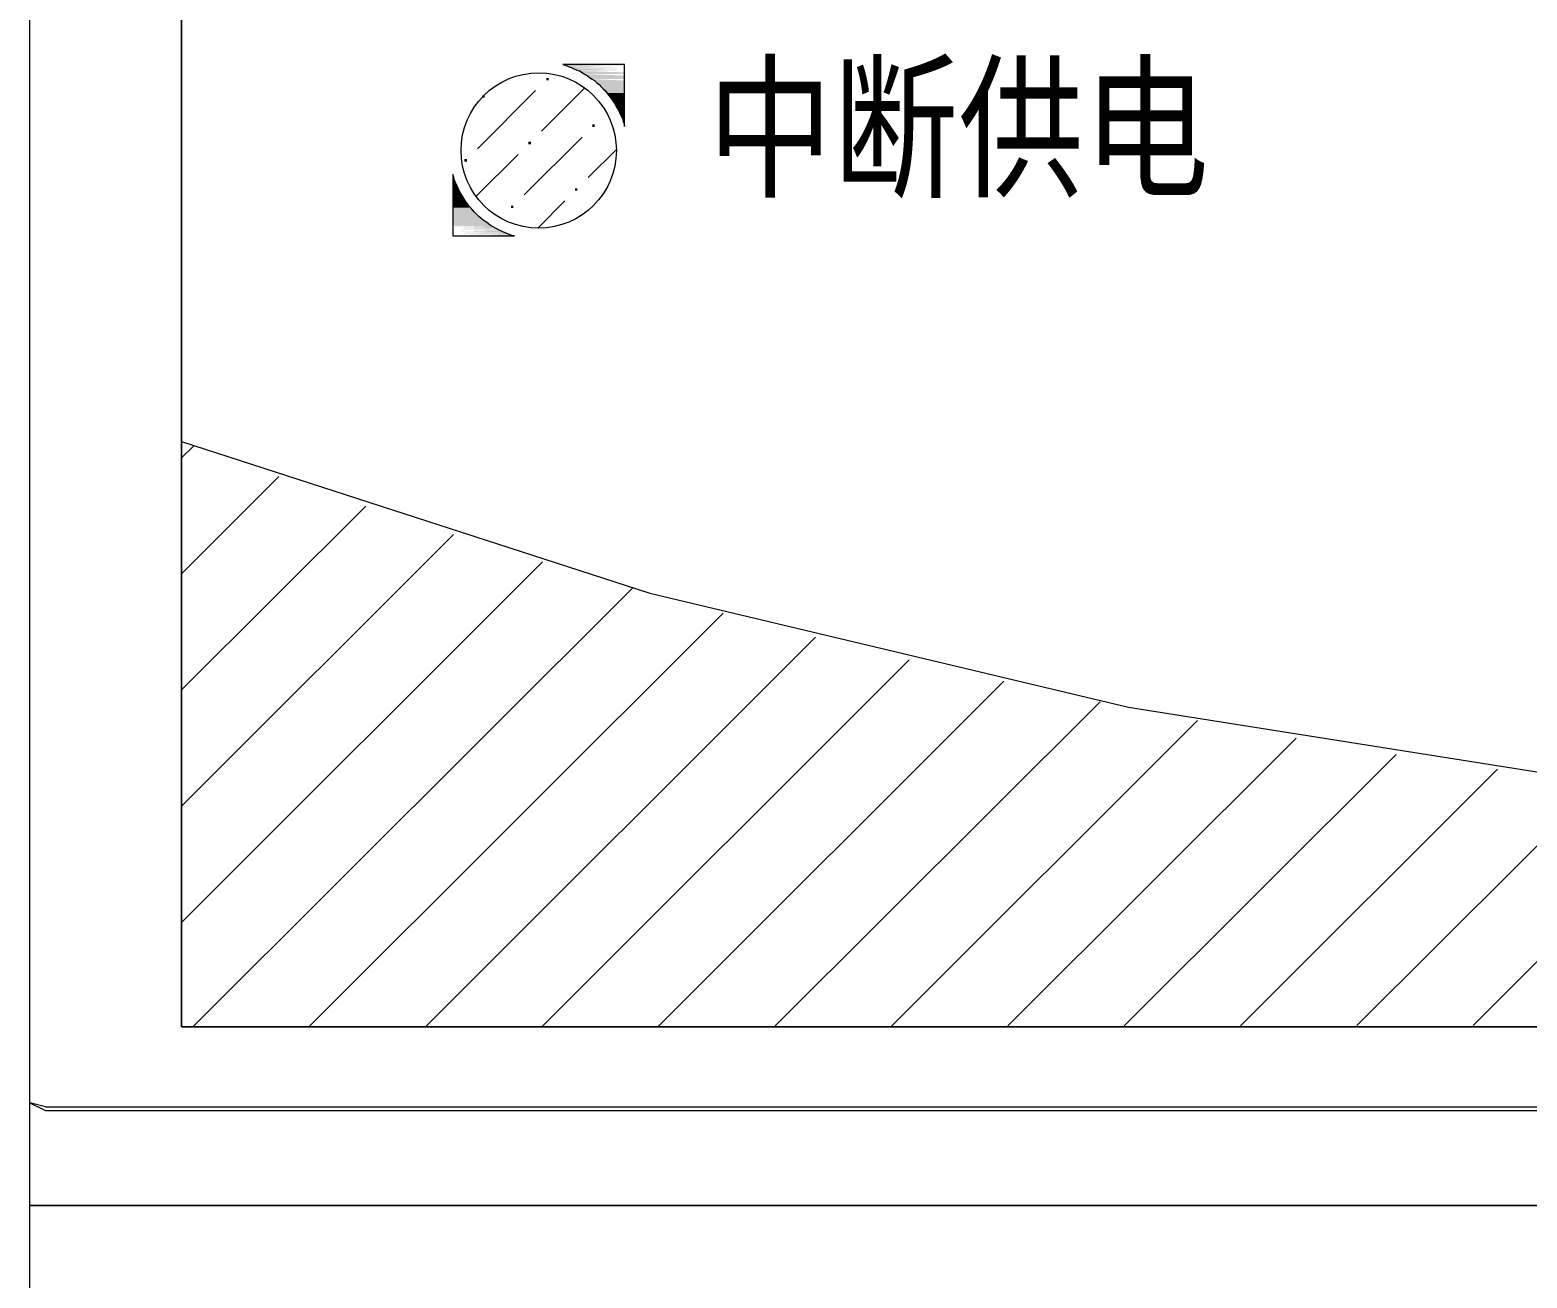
# Model space of a CAD drawing. Extents: x 164829 to 165429, y 198320 to 199620.
# Drawn here: x 165293.54 to 165322.88, y 198998.82 to 199023.28 of the extents above; entities that cross this region are included whole.
import ezdxf

# ---------------------------------------------------------------- set-up
doc = ezdxf.new("R2010")
doc.units = 0
doc.header["$MEASUREMENT"] = 0
doc.layers.add('元件', color=7, linetype='Continuous')
doc.styles.add('-宋体', font='', dxfattribs={"width": 0.7})
doc.styles.get('-宋体').set_extended_font_data('NSimSun')

# ---------------------------------------------------------------- blocks, each defined once
blk = doc.blocks.new('Manufacturer光辉电器PartName电源监控Series消防电源PartTypeMaxCurrent0MinCurrent0PolesMinPower0MaxPower0ShellFrameLimitingCurrentRemarkLibType2DelFlgfalseUpdateDate')
at = {"layer": '元件', "lineweight": 0, "transparency": 33554687}
h = blk.add_hatch(color=8, dxfattribs=at)
h.dxf.hatch_style = 2
h.paths.add_polyline_path([(-35.225, 1.603), (-35.171, 1.585), (-34.016, 1.585)])
h = blk.add_hatch(color=8, dxfattribs=at)
h.dxf.hatch_style = 2
h.paths.add_polyline_path([(-35.171, 1.585), (-35.118, 1.568), (-34.016, 1.568)])
h = blk.add_hatch(color=8, dxfattribs=at)
h.dxf.hatch_style = 2
h.paths.add_polyline_path([(-35.118, 1.568), (-35.064, 1.549), (-34.016, 1.549)])
h = blk.add_hatch(color=8, dxfattribs=at)
h.dxf.hatch_style = 2
h.paths.add_polyline_path([(-35.064, 1.549), (-35.01, 1.523), (-34.016, 1.523)])
h = blk.add_hatch(color=8, dxfattribs=at)
h.dxf.hatch_style = 2
h.paths.add_polyline_path([(-35.01, 1.523), (-34.956, 1.496), (-34.016, 1.496)])
h = blk.add_hatch(color=8, dxfattribs=at)
h.dxf.hatch_style = 2
h.paths.add_polyline_path([(-34.956, 1.496), (-34.902, 1.478), (-34.016, 1.478)])
h = blk.add_hatch(color=8, dxfattribs=at)
h.dxf.hatch_style = 2
h.paths.add_polyline_path([(-34.902, 1.478), (-34.849, 1.451), (-34.016, 1.451)])
h = blk.add_hatch(color=8, dxfattribs=at)
h.dxf.hatch_style = 2
h.paths.add_polyline_path([(-35.554, 1.342), (-35.506, 1.342), (-35.506, 1.294), (-35.554, 1.294)])
h = blk.add_hatch(color=8, dxfattribs=at)
h.dxf.hatch_style = 2
h.paths.add_polyline_path([(-34.849, 1.451), (-34.804, 1.416), (-34.016, 1.416)])
h = blk.add_hatch(color=8, dxfattribs=at)
h.dxf.hatch_style = 2
h.paths.add_polyline_path([(-34.849, 1.451), (-34.016, 1.451), (-34.016, 1.416)])
h = blk.add_hatch(color=8, dxfattribs=at)
h.dxf.hatch_style = 2
h.paths.add_polyline_path([(-34.804, 1.416), (-34.75, 1.389), (-34.016, 1.389)])
h = blk.add_hatch(color=8, dxfattribs=at)
h.dxf.hatch_style = 2
h.paths.add_polyline_path([(-34.75, 1.389), (-34.706, 1.353), (-34.016, 1.353)])
h = blk.add_hatch(color=8, dxfattribs=at)
h.dxf.hatch_style = 2
h.paths.add_polyline_path([(-34.75, 1.389), (-34.016, 1.389), (-34.016, 1.353)])
h = blk.add_hatch(color=8, dxfattribs=at)
h.dxf.hatch_style = 2
h.paths.add_polyline_path([(-34.706, 1.353), (-34.652, 1.318), (-34.016, 1.318)])
h = blk.add_hatch(color=8, dxfattribs=at)
h.dxf.hatch_style = 2
h.paths.add_polyline_path([(-34.706, 1.353), (-34.016, 1.353), (-34.016, 1.318)])
h = blk.add_hatch(color=8, dxfattribs=at)
h.dxf.hatch_style = 2
h.paths.add_polyline_path([(-34.652, 1.318), (-34.607, 1.291), (-34.016, 1.291)])
h = blk.add_hatch(color=8, dxfattribs=at)
h.dxf.hatch_style = 2
h.paths.add_polyline_path([(-34.607, 1.291), (-34.563, 1.246), (-34.016, 1.246)])
h = blk.add_hatch(color=8, dxfattribs=at)
h.dxf.hatch_style = 2
h.paths.add_polyline_path([(-34.607, 1.291), (-34.016, 1.291), (-34.016, 1.246)])
h = blk.add_hatch(color=8, dxfattribs=at)
h.dxf.hatch_style = 2
h.paths.add_polyline_path([(-34.563, 1.246), (-34.518, 1.21), (-34.016, 1.21)])
h = blk.add_hatch(color=8, dxfattribs=at)
h.dxf.hatch_style = 2
h.paths.add_polyline_path([(-34.563, 1.246), (-34.016, 1.246), (-34.016, 1.21)])
h = blk.add_hatch(color=8, dxfattribs=at)
h.dxf.hatch_style = 2
h.paths.add_polyline_path([(-34.518, 1.21), (-34.482, 1.174), (-34.016, 1.174)])
h = blk.add_hatch(color=8, dxfattribs=at)
h.dxf.hatch_style = 2
h.paths.add_polyline_path([(-34.518, 1.21), (-34.016, 1.21), (-34.016, 1.174)])
h = blk.add_hatch(color=8, dxfattribs=at)
h.dxf.hatch_style = 2
h.paths.add_polyline_path([(-34.482, 1.174), (-34.438, 1.13), (-34.016, 1.13)])
h = blk.add_hatch(color=8, dxfattribs=at)
h.dxf.hatch_style = 2
h.paths.add_polyline_path([(-34.482, 1.174), (-34.016, 1.174), (-34.016, 1.13)])
h = blk.add_hatch(color=8, dxfattribs=at)
h.dxf.hatch_style = 2
h.paths.add_polyline_path([(-36.806, 1.002), (-36.758, 1.002), (-36.758, 0.954), (-36.806, 0.954)])
h = blk.add_hatch(color=8, dxfattribs=at)
h.dxf.hatch_style = 2
h.paths.add_polyline_path([(-34.438, 1.13), (-34.401, 1.094), (-34.016, 1.094)])
h = blk.add_hatch(color=8, dxfattribs=at)
h.dxf.hatch_style = 2
h.paths.add_polyline_path([(-34.438, 1.13), (-34.016, 1.13), (-34.016, 1.094)])
h = blk.add_hatch(color=8, dxfattribs=at)
h.dxf.hatch_style = 2
h.paths.add_polyline_path([(-34.401, 1.094), (-34.366, 1.049), (-34.016, 1.049)])
h = blk.add_hatch(color=8, dxfattribs=at)
h.dxf.hatch_style = 2
h.paths.add_polyline_path([(-34.401, 1.094), (-34.016, 1.094), (-34.016, 1.049)])
h = blk.add_hatch(color=8, dxfattribs=at)
h.dxf.hatch_style = 2
h.paths.add_polyline_path([(-34.366, 1.049), (-34.33, 1.005), (-34.016, 1.005)])
h = blk.add_hatch(color=8, dxfattribs=at)
h.dxf.hatch_style = 2
h.paths.add_polyline_path([(-34.366, 1.049), (-34.016, 1.049), (-34.016, 1.005)])
h = blk.add_hatch(color=8, dxfattribs=at)
h.dxf.hatch_style = 2
h.paths.add_polyline_path([(-34.33, 1.005), (-34.294, 0.96), (-34.016, 0.96)])
h = blk.add_hatch(color=8, dxfattribs=at)
h.dxf.hatch_style = 2
h.paths.add_polyline_path([(-34.33, 1.005), (-34.016, 1.005), (-34.016, 0.96)])
h = blk.add_hatch(color=8, dxfattribs=at)
h.dxf.hatch_style = 2
h.paths.add_polyline_path([(-34.294, 0.96), (-34.259, 0.915), (-34.016, 0.915)])
h = blk.add_hatch(color=8, dxfattribs=at)
h.dxf.hatch_style = 2
h.paths.add_polyline_path([(-34.294, 0.96), (-34.016, 0.96), (-34.016, 0.915)])
h = blk.add_hatch(color=8, dxfattribs=at)
h.dxf.hatch_style = 2
h.paths.add_polyline_path([(-34.259, 0.915), (-34.232, 0.871), (-34.016, 0.871)])
h = blk.add_hatch(color=8, dxfattribs=at)
h.dxf.hatch_style = 2
h.paths.add_polyline_path([(-34.259, 0.915), (-34.016, 0.915), (-34.016, 0.871)])
h = blk.add_hatch(color=8, dxfattribs=at)
h.dxf.hatch_style = 2
h.paths.add_polyline_path([(-34.232, 0.871), (-34.205, 0.826), (-34.016, 0.826)])
h = blk.add_hatch(color=8, dxfattribs=at)
h.dxf.hatch_style = 2
h.paths.add_polyline_path([(-34.232, 0.871), (-34.016, 0.871), (-34.016, 0.826)])
h = blk.add_hatch(color=8, dxfattribs=at)
h.dxf.hatch_style = 2
h.paths.add_polyline_path([(-34.205, 0.826), (-34.178, 0.772), (-34.016, 0.772)])
h = blk.add_hatch(color=8, dxfattribs=at)
h.dxf.hatch_style = 2
h.paths.add_polyline_path([(-34.205, 0.826), (-34.016, 0.826), (-34.016, 0.772)])
h = blk.add_hatch(color=8, dxfattribs=at)
h.dxf.hatch_style = 2
h.paths.add_polyline_path([(-34.178, 0.772), (-34.151, 0.728), (-34.016, 0.728)])
h = blk.add_hatch(color=8, dxfattribs=at)
h.dxf.hatch_style = 2
h.paths.add_polyline_path([(-34.178, 0.772), (-34.016, 0.772), (-34.016, 0.728)])
h = blk.add_hatch(color=8, dxfattribs=at)
h.dxf.hatch_style = 2
h.paths.add_polyline_path([(-34.151, 0.728), (-34.124, 0.684), (-34.016, 0.684)])
h = blk.add_hatch(color=8, dxfattribs=at)
h.dxf.hatch_style = 2
h.paths.add_polyline_path([(-34.151, 0.728), (-34.016, 0.728), (-34.016, 0.684)])
h = blk.add_hatch(color=8, dxfattribs=at)
h.dxf.hatch_style = 2
h.paths.add_polyline_path([(-34.124, 0.684), (-34.106, 0.63), (-34.016, 0.63)])
h = blk.add_hatch(color=8, dxfattribs=at)
h.dxf.hatch_style = 2
h.paths.add_polyline_path([(-34.124, 0.684), (-34.016, 0.684), (-34.016, 0.63)])
h = blk.add_hatch(color=8, dxfattribs=at)
h.dxf.hatch_style = 2
h.paths.add_polyline_path([(-34.106, 0.63), (-34.079, 0.585), (-34.016, 0.585)])
h = blk.add_hatch(color=8, dxfattribs=at)
h.dxf.hatch_style = 2
h.paths.add_polyline_path([(-34.106, 0.63), (-34.016, 0.63), (-34.016, 0.585)])
h = blk.add_hatch(color=8, dxfattribs=at)
h.dxf.hatch_style = 2
h.paths.add_polyline_path([(-34.649, 0.431), (-34.601, 0.431), (-34.601, 0.382), (-34.649, 0.382)])
h = blk.add_hatch(color=8, dxfattribs=at)
h.dxf.hatch_style = 2
h.paths.add_polyline_path([(-34.079, 0.585), (-34.061, 0.54), (-34.016, 0.54)])
h = blk.add_hatch(color=8, dxfattribs=at)
h.dxf.hatch_style = 2
h.paths.add_polyline_path([(-34.079, 0.585), (-34.016, 0.585), (-34.016, 0.54)])
h = blk.add_hatch(color=8, dxfattribs=at)
h.dxf.hatch_style = 2
h.paths.add_polyline_path([(-34.061, 0.54), (-34.016, 0.54), (-34.016, 0.486)])
h = blk.add_hatch(color=8, dxfattribs=at)
h.dxf.hatch_style = 2
h.paths.add_polyline_path([(-35.902, 0.091), (-35.854, 0.091), (-35.854, 0.043), (-35.902, 0.043)])
h = blk.add_hatch(color=8, dxfattribs=at)
h.dxf.hatch_style = 2
h.paths.add_polyline_path([(-37.156, -0.249), (-37.108, -0.249), (-37.108, -0.297), (-37.156, -0.297)])
h = blk.add_hatch(color=8, dxfattribs=at)
h.dxf.hatch_style = 2
h.paths.add_polyline_path([(-37.382, -0.648), (-37.382, -0.692), (-37.338, -0.692)])
h = blk.add_hatch(color=8, dxfattribs=at)
h.dxf.hatch_style = 2
h.paths.add_polyline_path([(-37.382, -0.692), (-37.382, -0.746), (-37.311, -0.746)])
h = blk.add_hatch(color=8, dxfattribs=at)
h.dxf.hatch_style = 2
h.paths.add_polyline_path([(-37.382, -0.692), (-37.338, -0.692), (-37.311, -0.746)])
h = blk.add_hatch(color=8, dxfattribs=at)
h.dxf.hatch_style = 2
h.paths.add_polyline_path([(-37.382, -0.746), (-37.382, -0.79), (-37.292, -0.79)])
h = blk.add_hatch(color=8, dxfattribs=at)
h.dxf.hatch_style = 2
h.paths.add_polyline_path([(-37.382, -0.746), (-37.311, -0.746), (-37.292, -0.79)])
h = blk.add_hatch(color=8, dxfattribs=at)
h.dxf.hatch_style = 2
h.paths.add_polyline_path([(-37.382, -0.79), (-37.382, -0.836), (-37.275, -0.836)])
h = blk.add_hatch(color=8, dxfattribs=at)
h.dxf.hatch_style = 2
h.paths.add_polyline_path([(-37.382, -0.79), (-37.292, -0.79), (-37.275, -0.836)])
h = blk.add_hatch(color=8, dxfattribs=at)
h.dxf.hatch_style = 2
h.paths.add_polyline_path([(-37.382, -0.836), (-37.382, -0.889), (-37.248, -0.889)])
h = blk.add_hatch(color=8, dxfattribs=at)
h.dxf.hatch_style = 2
h.paths.add_polyline_path([(-37.382, -0.836), (-37.275, -0.836), (-37.248, -0.889)])
h = blk.add_hatch(color=8, dxfattribs=at)
h.dxf.hatch_style = 2
h.paths.add_polyline_path([(-34.989, -0.82), (-34.941, -0.82), (-34.941, -0.868), (-34.989, -0.868)])
h = blk.add_hatch(color=8, dxfattribs=at)
h.dxf.hatch_style = 2
h.paths.add_polyline_path([(-37.382, -0.889), (-37.382, -0.934), (-37.221, -0.934)])
h = blk.add_hatch(color=8, dxfattribs=at)
h.dxf.hatch_style = 2
h.paths.add_polyline_path([(-37.382, -0.889), (-37.248, -0.889), (-37.221, -0.934)])
h = blk.add_hatch(color=8, dxfattribs=at)
h.dxf.hatch_style = 2
h.paths.add_polyline_path([(-37.382, -0.934), (-37.382, -0.978), (-37.194, -0.978)])
h = blk.add_hatch(color=8, dxfattribs=at)
h.dxf.hatch_style = 2
h.paths.add_polyline_path([(-37.382, -0.934), (-37.221, -0.934), (-37.194, -0.978)])
h = blk.add_hatch(color=8, dxfattribs=at)
h.dxf.hatch_style = 2
h.paths.add_polyline_path([(-37.382, -0.978), (-37.382, -1.022), (-37.167, -1.022)])
h = blk.add_hatch(color=8, dxfattribs=at)
h.dxf.hatch_style = 2
h.paths.add_polyline_path([(-37.382, -0.978), (-37.194, -0.978), (-37.167, -1.022)])
h = blk.add_hatch(color=8, dxfattribs=at)
h.dxf.hatch_style = 2
h.paths.add_polyline_path([(-37.382, -1.022), (-37.382, -1.076), (-37.132, -1.076)])
h = blk.add_hatch(color=8, dxfattribs=at)
h.dxf.hatch_style = 2
h.paths.add_polyline_path([(-37.382, -1.022), (-37.167, -1.022), (-37.132, -1.076)])
h = blk.add_hatch(color=8, dxfattribs=at)
h.dxf.hatch_style = 2
h.paths.add_polyline_path([(-37.382, -1.076), (-37.382, -1.121), (-37.105, -1.121)])
h = blk.add_hatch(color=8, dxfattribs=at)
h.dxf.hatch_style = 2
h.paths.add_polyline_path([(-37.382, -1.076), (-37.132, -1.076), (-37.105, -1.121)])
h = blk.add_hatch(color=8, dxfattribs=at)
h.dxf.hatch_style = 2
h.paths.add_polyline_path([(-37.382, -1.121), (-37.382, -1.166), (-37.069, -1.166)])
h = blk.add_hatch(color=8, dxfattribs=at)
h.dxf.hatch_style = 2
h.paths.add_polyline_path([(-37.382, -1.121), (-37.105, -1.121), (-37.069, -1.166)])
h = blk.add_hatch(color=8, dxfattribs=at)
h.dxf.hatch_style = 2
h.paths.add_polyline_path([(-37.382, -1.166), (-37.382, -1.201), (-37.033, -1.201)])
h = blk.add_hatch(color=8, dxfattribs=at)
h.dxf.hatch_style = 2
h.paths.add_polyline_path([(-37.382, -1.166), (-37.069, -1.166), (-37.033, -1.201)])
h = blk.add_hatch(color=8, dxfattribs=at)
h.dxf.hatch_style = 2
h.paths.add_polyline_path([(-36.243, -1.16), (-36.195, -1.16), (-36.195, -1.208), (-36.243, -1.208)])
h = blk.add_hatch(color=8, dxfattribs=at)
h.dxf.hatch_style = 2
h.paths.add_polyline_path([(-37.382, -1.201), (-37.382, -1.246), (-36.997, -1.246)])
h = blk.add_hatch(color=8, dxfattribs=at)
h.dxf.hatch_style = 2
h.paths.add_polyline_path([(-37.382, -1.201), (-37.033, -1.201), (-36.997, -1.246)])
h = blk.add_hatch(color=8, dxfattribs=at)
h.dxf.hatch_style = 2
h.paths.add_polyline_path([(-37.382, -1.246), (-37.382, -1.291), (-36.961, -1.291)])
h = blk.add_hatch(color=8, dxfattribs=at)
h.dxf.hatch_style = 2
h.paths.add_polyline_path([(-37.382, -1.246), (-36.997, -1.246), (-36.961, -1.291)])
h = blk.add_hatch(color=8, dxfattribs=at)
h.dxf.hatch_style = 2
h.paths.add_polyline_path([(-37.382, -1.291), (-37.382, -1.326), (-36.917, -1.326)])
h = blk.add_hatch(color=8, dxfattribs=at)
h.dxf.hatch_style = 2
h.paths.add_polyline_path([(-37.382, -1.291), (-36.961, -1.291), (-36.917, -1.326)])
h = blk.add_hatch(color=8, dxfattribs=at)
h.dxf.hatch_style = 2
h.paths.add_polyline_path([(-37.382, -1.326), (-37.382, -1.372), (-36.872, -1.372)])
h = blk.add_hatch(color=8, dxfattribs=at)
h.dxf.hatch_style = 2
h.paths.add_polyline_path([(-37.382, -1.326), (-36.917, -1.326), (-36.872, -1.372)])
h = blk.add_hatch(color=8, dxfattribs=at)
h.dxf.hatch_style = 2
h.paths.add_polyline_path([(-37.382, -1.372), (-37.382, -1.407), (-36.836, -1.407)])
h = blk.add_hatch(color=8, dxfattribs=at)
h.dxf.hatch_style = 2
h.paths.add_polyline_path([(-37.382, -1.372), (-36.872, -1.372), (-36.836, -1.407)])
h = blk.add_hatch(color=8, dxfattribs=at)
h.dxf.hatch_style = 2
h.paths.add_polyline_path([(-37.382, -1.407), (-37.382, -1.443), (-36.791, -1.443)])
h = blk.add_hatch(color=8, dxfattribs=at)
h.dxf.hatch_style = 2
h.paths.add_polyline_path([(-37.382, -1.407), (-36.836, -1.407), (-36.791, -1.443)])
h = blk.add_hatch(color=8, dxfattribs=at)
h.dxf.hatch_style = 2
h.paths.add_polyline_path([(-37.382, -1.443), (-37.382, -1.478), (-36.737, -1.478)])
h = blk.add_hatch(color=8, dxfattribs=at)
h.dxf.hatch_style = 2
h.paths.add_polyline_path([(-37.382, -1.443), (-36.791, -1.443), (-36.737, -1.478)])
h = blk.add_hatch(color=8, dxfattribs=at)
h.dxf.hatch_style = 2
h.paths.add_polyline_path([(-37.382, -1.478), (-37.382, -1.514), (-36.693, -1.514)])
h = blk.add_hatch(color=8, dxfattribs=at)
h.dxf.hatch_style = 2
h.paths.add_polyline_path([(-37.382, -1.478), (-36.737, -1.478), (-36.693, -1.514)])
h = blk.add_hatch(color=8, dxfattribs=at)
h.dxf.hatch_style = 2
h.paths.add_polyline_path([(-37.382, -1.514), (-37.382, -1.549), (-36.648, -1.549)])
h = blk.add_hatch(color=8, dxfattribs=at)
h.dxf.hatch_style = 2
h.paths.add_polyline_path([(-37.382, -1.514), (-36.693, -1.514), (-36.648, -1.549)])
h = blk.add_hatch(color=8, dxfattribs=at)
h.dxf.hatch_style = 2
h.paths.add_polyline_path([(-37.382, -1.549), (-36.648, -1.549), (-36.595, -1.576)])
h = blk.add_hatch(color=8, dxfattribs=at)
h.dxf.hatch_style = 2
h.paths.add_polyline_path([(-37.382, -1.576), (-36.595, -1.576), (-36.55, -1.603)])
h = blk.add_hatch(color=8, dxfattribs=at)
h.dxf.hatch_style = 2
h.paths.add_polyline_path([(-37.382, -1.603), (-36.55, -1.603), (-36.496, -1.63)])
h = blk.add_hatch(color=8, dxfattribs=at)
h.dxf.hatch_style = 2
h.paths.add_polyline_path([(-37.382, -1.63), (-36.496, -1.63), (-36.442, -1.657)])
h = blk.add_hatch(color=8, dxfattribs=at)
h.dxf.hatch_style = 2
h.paths.add_polyline_path([(-37.382, -1.657), (-36.442, -1.657), (-36.389, -1.683)])
h = blk.add_hatch(color=8, dxfattribs=at)
h.dxf.hatch_style = 2
h.paths.add_polyline_path([(-37.382, -1.683), (-36.389, -1.683), (-36.335, -1.702)])
h = blk.add_hatch(color=8, dxfattribs=at)
h.dxf.hatch_style = 2
h.paths.add_polyline_path([(-37.382, -1.702), (-36.335, -1.702), (-36.281, -1.728)])
h = blk.add_hatch(color=8, dxfattribs=at)
h.dxf.hatch_style = 2
h.paths.add_polyline_path([(-37.382, -1.728), (-36.281, -1.728), (-36.227, -1.746)])
h = blk.add_hatch(color=8, dxfattribs=at)
h.dxf.hatch_style = 2
h.paths.add_polyline_path([(-37.382, -1.746), (-36.227, -1.746), (-36.173, -1.755)])
at = {"layer": '元件', "color": 8, "lineweight": 0, "transparency": 33554687}
for points in [[(-45.67, 49.773), (45.67, 49.773), (45.67, -45.486), (-45.67, -45.486)], [(-45.67, 23.191), (45.67, 23.191), (45.67, -20.753), (-45.67, -20.753)], [(-42.698, 21.557), (42.35, 21.557), (42.35, -17.252), (-42.698, -17.252)]]:
    blk.add_lwpolyline(points, close=True, dxfattribs=at)
for points in [[(-42.698, 21.557), (-42.698, -17.252)], [(-35.225, 1.603), (-35.171, 1.585), (-35.118, 1.568), (-35.064, 1.549), (-35.01, 1.523), (-34.956, 1.496), (-34.902, 1.478), (-34.849, 1.451), (-34.804, 1.416), (-34.75, 1.389), (-34.706, 1.353), (-34.652, 1.318), (-34.607, 1.291), (-34.563, 1.246), (-34.518, 1.21), (-34.482, 1.174), (-34.438, 1.13), (-34.401, 1.094), (-34.366, 1.049), (-34.33, 1.005), (-34.294, 0.96), (-34.259, 0.915), (-34.232, 0.871), (-34.205, 0.826), (-34.178, 0.772), (-34.151, 0.728), (-34.124, 0.684), (-34.106, 0.63), (-34.079, 0.585), (-34.061, 0.54), (-34.043, 0.486), (-34.026, 0.442), (-34.016, 0.388)], [(-34.016, 1.603), (-35.225, 1.603)], [(-34.016, 0.388), (-34.016, 1.603)], [(-36.899, -0.05), (-35.762, 1.094)], [(-35.645, 0.299), (-34.796, 1.147)], [(-35.986, -0.951), (-34.849, 0.183)], [(-36.926, -0.978), (-36.102, -0.156)], [(-34.733, -0.611), (-34.178, -0.058)], [(-36.173, -1.755), (-36.227, -1.746), (-36.281, -1.728), (-36.335, -1.702), (-36.389, -1.683), (-36.442, -1.657), (-36.496, -1.63), (-36.55, -1.603), (-36.595, -1.576), (-36.648, -1.549), (-36.693, -1.514), (-36.737, -1.478), (-36.791, -1.443), (-36.836, -1.407), (-36.872, -1.372), (-36.917, -1.326), (-36.961, -1.291), (-36.997, -1.246), (-37.033, -1.201), (-37.069, -1.166), (-37.105, -1.121), (-37.132, -1.076), (-37.167, -1.022), (-37.194, -0.978), (-37.221, -0.934), (-37.248, -0.889), (-37.275, -0.836), (-37.292, -0.79), (-37.311, -0.746), (-37.338, -0.692), (-37.355, -0.648), (-37.364, -0.603), (-37.382, -0.549)], [(-37.382, -0.549), (-37.382, -1.755)], [(-35.717, -1.603), (-35.189, -1.067)], [(-37.382, -1.755), (-36.173, -1.755)], [(-42.698, -5.784), (-33.525, -8.758), (-24.144, -10.991), (-14.611, -12.5), (-4.999, -13.251), (4.65, -13.251), (14.263, -12.5), (23.796, -10.991), (33.175, -8.758), (42.35, -5.784)], [(-42.698, -6.105), (-42.466, -5.872)], [(-42.698, -8.374), (-40.792, -6.471)], [(-42.698, -10.651), (-39.091, -7.052)], [(-42.698, -12.929), (-37.373, -7.605)], [(-42.698, -15.207), (-35.628, -8.141)], [(-42.475, -17.252), (-33.864, -8.66)], [(-40.202, -17.252), (-32.083, -9.15)], [(-37.919, -17.252), (-30.276, -9.615)], [(-35.636, -17.252), (-28.441, -10.061)], [(-33.354, -17.243), (-26.588, -10.482)], [(-31.072, -17.243), (-24.699, -10.883)], [(-28.789, -17.243), (-22.792, -11.25)], [(-26.507, -17.234), (-20.859, -11.598)], [(-24.225, -17.234), (-18.899, -11.919)], [(-21.951, -17.234), (-16.912, -12.205)], [(-19.669, -17.225), (-14.889, -12.465)], [(-17.386, -17.225), (-12.849, -12.697)], [(-42.698, -17.252), (42.35, -17.252)], [(-45.366, -18.824), (-45.67, -18.744)], [(-45.67, -18.744), (-45.366, -18.896)], [(-45.366, -18.824), (45.366, -18.824)], [(-45.366, -18.896), (45.366, -18.896)], [(-45.67, -20.753), (45.67, -20.753)]]:
    blk.add_lwpolyline(points, dxfattribs=at)
blk.add_circle((-35.7, -0.08), 1.522, dxfattribs=at)
at = {"layer": '元件', "color": 8, "lineweight": 0, "transparency": 33554687, "style": '-宋体', "width": 0.8}
blk.add_text('中断供电', height=2.25, dxfattribs=at).set_placement((-32.387, -0.762))

msp = doc.modelspace()

# ---------------------------------------------------------------- block references
at = {"transparency": 33554687}
msp.add_blockref('Manufacturer光辉电器PartName电源监控Series消防电源PartTypeMaxCurrent0MinCurrent0PolesMinPower0MaxPower0ShellFrameLimitingCurrentRemarkLibType2DelFlgfalseUpdateDate', (165339.211, 199021.001), dxfattribs=at)

doc.saveas('drawing.dxf')
